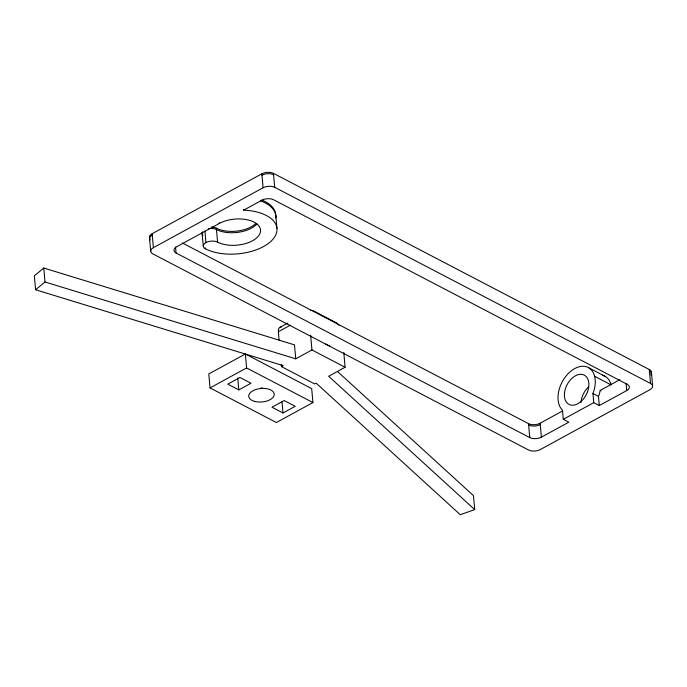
<?xml version="1.0" encoding="UTF-8"?>
<svg xmlns="http://www.w3.org/2000/svg" width="687" height="687" viewBox="0 0 687 687"><rect width="100%" height="100%" fill="white"/><g stroke="black" fill="none" stroke-linecap="round" stroke-linejoin="round"><path stroke-width="1.03" d="M35.595 289.759L45.007 281.988L295.728 358.82L294.483 344.865L43.762 268.033L34.35 275.805L35.595 289.759L283.216 365.656L281.472 366.609L281.284 364.488M149.964 238.638A8.253 4.362 -5.1 0 1 152.136 233.717L261.841 173.802A8.253 4.362 -5.1 0 1 273.469 173.364L649.284 369.512A8.253 4.362 -5.1 0 1 650.898 373.874M153.381 247.672L263.087 187.757A8.253 4.362 -5.1 0 1 274.714 187.319L650.529 383.466A8.253 4.362 -5.1 0 1 649.962 389.684L540.248 449.59A8.253 4.362 -5.1 0 1 528.629 450.037L152.815 253.881A8.253 4.362 -5.1 0 1 153.381 247.672L152.136 233.717M205.396 248.78A8.253 4.362 -5.1 0 1 205.963 242.571A8.253 4.362 -5.1 0 1 217.581 242.125A24.758 13.079 -5.1 0 0 252.447 240.793A24.758 13.079 -5.1 0 0 254.156 222.15A24.758 13.079 -5.1 0 0 219.29 223.481L176.619 246.788A8.253 4.362 -5.1 0 0 176.052 252.996L529.763 437.61A8.253 4.362 -5.1 0 0 541.382 437.164L568.81 422.187L563.288 419.302L562.473 410.165A25.093 16.436 -62.4 0 1 562.911 380.607A25.093 16.436 -62.4 0 1 587.514 367.167A25.093 16.436 -62.4 0 1 592.95 393.522L593.757 402.659L599.287 405.545L626.716 390.568A8.253 4.362 -5.1 0 0 627.283 384.359L273.572 199.745A8.253 4.362 -5.1 0 0 261.953 200.183L243.67 210.17A41.254 21.804 -5.1 0 1 271.717 240.562A41.254 21.804 -5.1 0 1 205.396 248.78L205.319 247.904M279.111 340.177L278.364 331.718L290.369 325.166M245.362 353.985L208.788 373.951L210.042 387.906L276.354 422.522L312.928 402.556L311.683 388.602L245.362 353.985L246.607 367.94L312.928 402.556M210.042 387.906L246.607 367.94M238.81 389.907L250.995 383.252L239.943 377.481L227.758 384.136L238.81 389.907L237.736 377.944M295.728 358.82L311.95 349.966L345.106 367.27L343.792 352.474M345.106 367.27L328.652 376.261L474.717 509.608L460.264 514.709L316.106 383.106L314.637 383.913L281.472 366.609M283.018 412.981L295.212 406.326L284.16 400.555L271.966 407.211L283.018 412.981L282.039 402.015M182.416 243.009L528.518 423.656A8.253 4.362 -5.1 0 0 540.137 423.209L562.584 410.955M599.287 405.545L598.471 396.408A25.093 16.436 -62.4 0 0 600.223 390.405L619.863 379.679M563.288 419.302L593.757 402.659M279.918 327.373L287.853 323.07M588.982 367.94L605.565 376.596M594.607 376.287L611.181 384.943A25.093 16.436 -62.4 0 0 602.439 375.265M600.223 390.405L600.91 390.766M592.95 393.522L598.471 396.408M337.669 371.676L473.472 495.653L474.717 509.608M652.65 386.034L651.525 373.436M202.15 233.623L203.275 246.221M149.568 238.733L150.693 251.322M649.284 369.512L650.529 383.466M626.089 383.595L626.716 390.568M540.137 423.209L541.382 437.164M528.518 423.656L529.763 437.61M310.627 335.162L311.95 349.966M273.469 173.364L274.714 187.319M275.822 215.718L276.947 228.307M261.841 173.802L263.087 187.757M243.593 209.295L243.67 210.17M219.213 222.614L219.29 223.481M211.493 227.096A8.253 4.362 -5.1 0 1 216.336 228.17L217.581 242.125M204.932 231.03L205.963 242.571M175.52 247.019L176.052 252.996M43.762 268.033L45.007 281.988M262.236 387.837A12.787 6.758 -5.1 0 1 260.931 388M329.631 345.827A12.787 6.904 61.4 0 1 325.741 344.015M310.816 310.541A8.253 4.457 61.4 0 1 313.736 310.988L335.849 322.521A8.253 4.457 61.4 0 1 338.974 325.234M278.364 331.718A8.253 4.457 61.4 0 1 281.275 327.055M256.895 223.919A24.758 13.079 -5.1 0 1 216.457 229.527A8.253 4.362 -5.1 0 0 208.255 228.771M202.983 235.263A8.253 4.362 -5.1 0 1 202.656 231.828M260.725 200.93A41.254 21.804 -5.1 0 1 275.83 217.977M255.598 223.756A24.758 13.079 -5.1 0 1 216.336 228.17M202.545 233.528A8.253 4.362 -5.1 0 1 202.115 232.704M261.807 200.029A41.254 21.804 -5.1 0 1 275.71 216.611M261.97 175.168A8.253 4.362 -5.1 0 1 273.589 174.721M150.084 239.995A8.253 4.362 -5.1 0 1 152.256 235.083M649.404 370.877A8.253 4.362 -5.1 0 1 651.018 375.239M540.257 424.575A8.253 4.362 -5.1 0 1 528.638 425.021M580.996 402.419A16.505 10.812 -62.4 0 1 588.656 386.833M254.576 401.371A12.787 6.758 -5.1 0 0 274.225 394.742A12.787 6.758 -5.1 0 0 255.65 389.572A12.787 6.758 -5.1 0 0 254.576 401.371M580.987 401.517A16.505 10.812 -62.4 0 0 584.371 375.188A16.505 10.812 -62.4 0 0 564.534 392.578A16.505 10.812 -62.4 0 0 580.987 401.517"/></g></svg>
